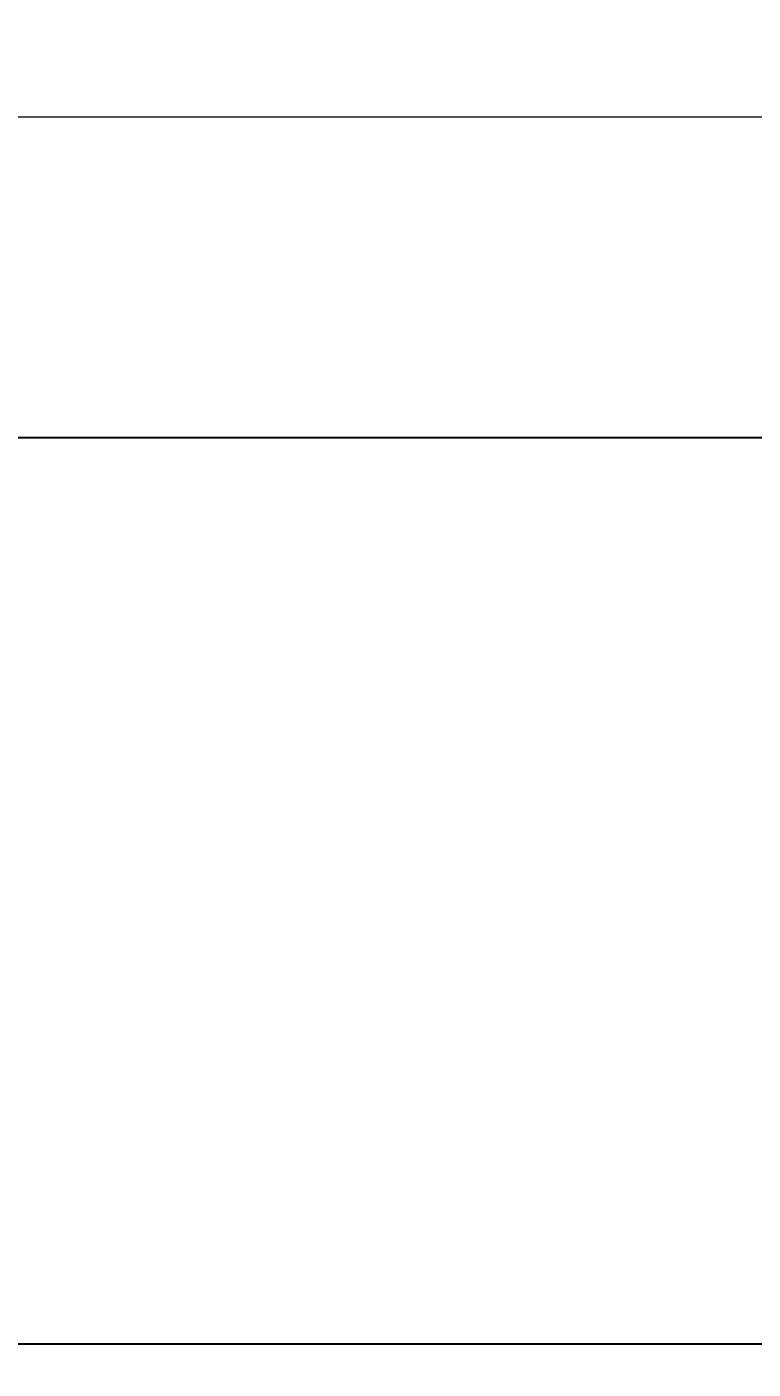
# Model space of a CAD drawing. Header units: inches. Extents: x 129892 to 140765, y 18172 to 24435.
# Drawn here: x 137803.64 to 137814.06, y 23211.63 to 23230.88 of the extents above; entities that cross this region are included whole.
import ezdxf

# ---------------------------------------------------------------- set-up
doc = ezdxf.new("R2010")
doc.units = ezdxf.units.IN
doc.header["$MEASUREMENT"] = 0
doc.header["$PDMODE"] = 66
doc.styles.add('EXCELSIOR', font='dim.shx', dxfattribs={"height": 45})
doc.dimstyles.new('EXCELSIOR', dxfattribs={"dimtxt": 50, "dimasz": 15, "dimexe": 20, "dimexo": 20, "dimgap": 10, "dimtad": 1, "dimdec": 0, "dimtxsty": 'EXCELSIOR', "dimblk": 'OBLIQUE', "dimcen": 2.5, "dimclrd": 1, "dimclre": 1, "dimclrt": 1, "dimadec": 0, "dimazin": 0, "dimtfac": 1, "dimtdec": 0, "dimtofl": 0, "dimtmove": 0, "dimatfit": 3, "dimfxl": 0, "dimlwd": 25, "dimarcsym": 0})

# ---------------------------------------------------------------- blocks, each defined once
blk = doc.blocks.new('_OBLIQUE')
at = {"color": 0, "linetype": 'ByBlock'}
blk.add_line((-0.5, -0.5), (0.5, 0.5), dxfattribs=at)
blk = doc.blocks.new('*D171')
at = {"color": 1, "lineweight": -2}
for p, q in [((138288.643, 23703.956), (138362.111, 23630.487)), ((137818.417, 23233.73), (137891.885, 23160.261))]:
    blk.add_line(p, q, dxfattribs=at)
at = {"color": 1, "lineweight": 25}
blk.add_line((137877.743, 23174.403), (138347.969, 23644.629), dxfattribs=at)
at = {"layer": 'Defpoints', "color": 0}
for p in [(138274.5, 23718.098), (138347.969, 23644.629), (137804.274, 23247.872)]:
    blk.add_point(p, dxfattribs=at)
at = {"color": 1, "lineweight": 25, "xscale": 15, "yscale": 15, "zscale": 15}
for p, rotation in [((138347.969, 23644.629), 44.99999999955784), ((137877.743, 23174.403), 224.9999999995578)]:
    blk.add_blockref('_OBLIQUE', p, dxfattribs=dict(at, rotation=rotation))
at = {"color": 1, "insert": (138089.875, 23432.497), "char_height": 45, "attachment_point": 5, "rotation": 45, "style": 'EXCELSIOR'}
blk.add_mtext('665', dxfattribs=at)
blk = doc.blocks.new('A$C1EDE62C1')
at = {"color": 7, "linetype": 'Continuous', "lineweight": 15}
for p, q in [((10.25, 4.6), (54.25, 4.6)), ((54.25, 0), (6.25, 0))]:
    blk.add_line(p, q, dxfattribs=at)

msp = doc.modelspace()

# ---------------------------------------------------------------- linework, layer by layer
msp.add_lwpolyline([(137729.556, 23224.989), (137843.062, 23224.989), (137843.062, 23211.989), (137729.556, 23211.989)], close=True)

# ---------------------------------------------------------------- block references
msp.add_blockref('A$C1EDE62C1', (137786.062, 23224.989))

# ---------------------------------------------------------------- dimensions: what is measured, and where the dimension line sits
dim = msp.add_linear_dim(base=(138347.969, 23644.629), p1=(137804.274, 23247.872), p2=(138274.5, 23718.098), angle=45, dimstyle='EXCELSIOR')
dim.commit()
dim.dimension.update_dxf_attribs({"geometry": '*D171', "text_midpoint": (138089.875, 23432.497)})

doc.saveas('drawing.dxf')
